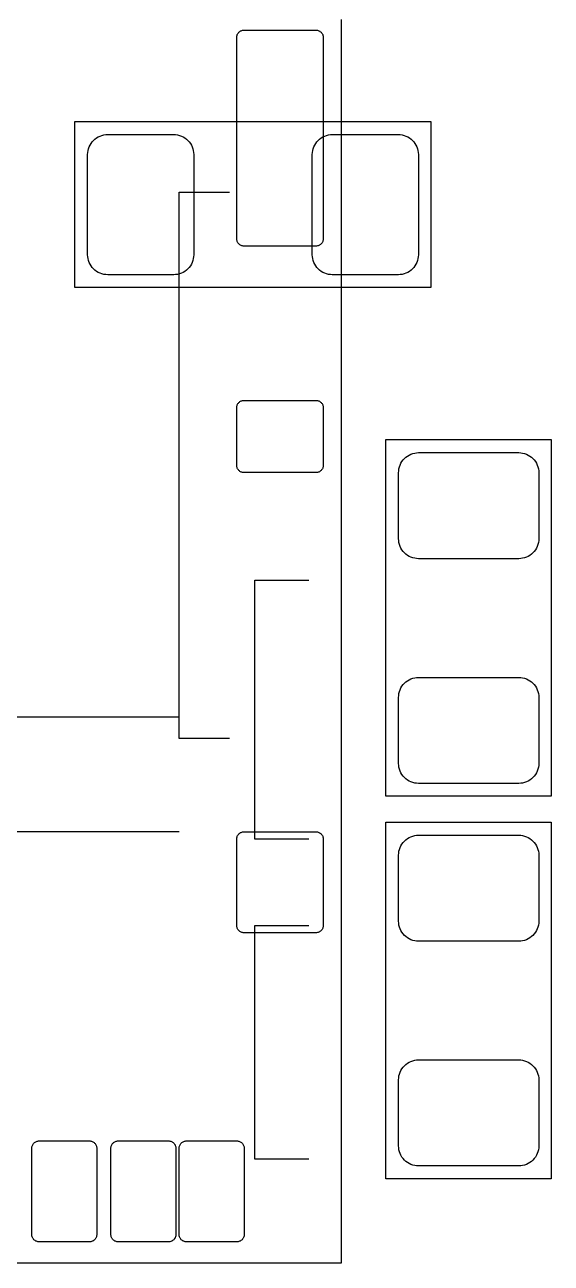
# Model space of a CAD drawing. Extents: x 0 to 143, y 0 to 190.
# Drawn here: x 120.85 to 128.17, y 162.4 to 179.62 of the extents above; entities that cross this region are included whole.
import ezdxf

# ---------------------------------------------------------------- set-up
doc = ezdxf.new("R2010")
doc.units = 0

msp = doc.modelspace()

# ---------------------------------------------------------------- linework, layer by layer
at = {"layer": 'Layer 1', "color": 7}
for points in [[(125.24994, 179.69698), (125.24994, 162.39704)], [(126.5047, 178.27204), (121.54408, 178.27204)], [(121.54408, 178.27204), (121.54408, 175.97334)], [(126.5047, 175.97334), (126.5047, 178.27204)], [(121.54408, 175.97334), (126.5047, 175.97334)], [(125.87478, 168.89182), (125.87478, 173.85244)], [(125.87478, 173.85244), (128.17348, 173.85244)], [(128.17348, 173.85244), (128.17348, 168.89182)], [(128.17348, 168.89182), (125.87478, 168.89182)], [(125.87478, 168.53114), (128.17348, 168.53114)], [(125.87478, 163.57306), (125.87478, 168.53114)], [(128.17348, 168.53114), (128.17348, 163.57306)], [(128.17348, 163.57306), (125.87478, 163.57306)], [(125.24994, 162.39704), (109.87278, 162.39704)]]:
    msp.add_lwpolyline(points, dxfattribs=at)
at = {"layer": 'Layer 1', "color": 16}
for points in [[(124.910088, 179.547501), (124.919994, 179.546028), (124.929646, 179.543615), (124.939044, 179.540237), (124.948188, 179.535944), (124.95657, 179.530813), (124.964698, 179.524844), (124.972064, 179.518113), (124.978922, 179.510696), (124.984764, 179.50267), (124.989844, 179.494085), (124.994162, 179.485042), (124.997718, 179.475619), (125.000004, 179.465891), (125.001528, 179.45601), (125.002036, 179.446003), (125.002036, 176.646008), (125.001528, 176.636001), (125.000004, 176.626095), (124.997718, 176.616392), (124.994162, 176.606968), (124.989844, 176.597926), (124.984764, 176.589341), (124.978922, 176.581289), (124.972064, 176.573872), (124.964698, 176.567141), (124.95657, 176.561198), (124.948188, 176.556041), (124.939044, 176.551774), (124.929646, 176.548396), (124.919994, 176.545958), (124.910088, 176.544484), (124.899928, 176.544002), (123.89993, 176.544002), (123.890024, 176.544484), (123.880118, 176.545958), (123.870466, 176.548396), (123.861068, 176.551774), (123.851924, 176.556041), (123.843288, 176.561198), (123.835414, 176.567141), (123.827794, 176.573872), (123.82119, 176.581289), (123.815094, 176.589341), (123.810014, 176.597926), (123.805696, 176.606968), (123.802394, 176.616392), (123.799854, 176.626095), (123.798584, 176.636001), (123.798076, 176.646008), (123.798076, 179.446003), (123.798584, 179.45601), (123.799854, 179.465891), (123.802394, 179.475619), (123.805696, 179.485042), (123.810014, 179.494085), (123.815094, 179.50267), (123.82119, 179.510696), (123.827794, 179.518113), (123.835414, 179.524844), (123.843288, 179.530813), (123.851924, 179.535944), (123.861068, 179.540237), (123.870466, 179.543615), (123.880118, 179.546028), (123.890024, 179.547501), (123.89993, 179.548009), (124.899928, 179.548009), (124.910088, 179.547501)], [(124.910088, 174.397499), (124.919994, 174.396051), (124.929646, 174.393612), (124.939044, 174.390234), (124.948188, 174.385967), (124.95657, 174.380811), (124.964698, 174.374842), (124.972064, 174.368136), (124.978922, 174.360719), (124.984764, 174.352668), (124.989844, 174.344082), (124.994162, 174.33504), (124.997718, 174.325617), (125.000004, 174.315888), (125.001528, 174.306008), (125.002036, 174.296), (125.002036, 173.496002), (125.001528, 173.485994), (125.000004, 173.476114), (124.997718, 173.466385), (124.994162, 173.456962), (124.989844, 173.44792), (124.984764, 173.439334), (124.978922, 173.431283), (124.972064, 173.423866), (124.964698, 173.41716), (124.95657, 173.411191), (124.948188, 173.406035), (124.939044, 173.401768), (124.929646, 173.39839), (124.919994, 173.395951), (124.910088, 173.394503), (124.899928, 173.393995), (123.89993, 173.393995), (123.890024, 173.394503), (123.880118, 173.395951), (123.870466, 173.39839), (123.861068, 173.401768), (123.851924, 173.406035), (123.843288, 173.411191), (123.835414, 173.41716), (123.827794, 173.423866), (123.82119, 173.431283), (123.815094, 173.439334), (123.810014, 173.44792), (123.805696, 173.456962), (123.802394, 173.466385), (123.799854, 173.476114), (123.798584, 173.485994), (123.798076, 173.496002), (123.798076, 174.296), (123.798584, 174.306008), (123.799854, 174.315888), (123.802394, 174.325617), (123.805696, 174.33504), (123.810014, 174.344082), (123.815094, 174.352668), (123.82119, 174.360719), (123.827794, 174.368136), (123.835414, 174.374842), (123.843288, 174.380811), (123.851924, 174.385967), (123.861068, 174.390234), (123.870466, 174.393612), (123.880118, 174.396051), (123.890024, 174.397499), (123.89993, 174.398007), (124.899928, 174.398007), (124.910088, 174.397499)], [(127.749046, 173.669662), (127.77597, 173.665648), (127.802386, 173.659019), (127.828294, 173.649824), (127.852932, 173.63814), (127.8763, 173.624094), (127.898144, 173.607838), (127.918464, 173.589499), (127.936752, 173.569255), (127.953008, 173.54731), (127.967232, 173.523891), (127.978916, 173.499202), (127.98806, 173.473497), (127.994664, 173.447005), (127.998728, 173.41998), (127.999998, 173.3927), (127.999998, 172.474287), (127.998728, 172.447033), (127.994664, 172.420007), (127.98806, 172.393515), (127.978916, 172.36781), (127.967232, 172.343121), (127.953008, 172.319677), (127.936752, 172.297757), (127.918464, 172.277513), (127.898144, 172.259174), (127.8763, 172.242893), (127.852932, 172.228872), (127.828294, 172.217188), (127.802386, 172.207993), (127.77597, 172.201338), (127.749046, 172.197351), (127.721614, 172.196004), (126.328424, 172.196004), (126.300992, 172.197351), (126.274068, 172.201338), (126.247398, 172.207993), (126.221744, 172.217188), (126.197106, 172.228872), (126.173738, 172.242893), (126.15164, 172.259174), (126.131574, 172.277513), (126.113286, 172.297757), (126.096776, 172.319677), (126.082806, 172.343121), (126.071122, 172.36781), (126.061978, 172.393515), (126.055374, 172.420007), (126.05131, 172.447033), (126.05004, 172.474287), (126.05004, 173.3927), (126.05131, 173.41998), (126.055374, 173.447005), (126.061978, 173.473497), (126.071122, 173.499202), (126.082806, 173.523891), (126.096776, 173.54731), (126.113286, 173.569255), (126.131574, 173.589499), (126.15164, 173.607838), (126.173738, 173.624094), (126.197106, 173.63814), (126.221744, 173.649824), (126.247398, 173.659019), (126.274068, 173.665648), (126.300992, 173.669662), (126.328424, 173.671008), (127.721614, 173.671008), (127.749046, 173.669662)], [(127.749046, 170.544649), (127.77597, 170.540661), (127.802386, 170.534006), (127.828294, 170.524811), (127.852932, 170.513127), (127.8763, 170.499107), (127.898144, 170.482825), (127.918464, 170.464486), (127.936752, 170.444243), (127.953008, 170.422322), (127.967232, 170.398904), (127.978916, 170.374189), (127.98806, 170.348485), (127.994664, 170.321992), (127.998728, 170.294992), (127.999998, 170.267713), (127.999998, 169.349299), (127.998728, 169.32202), (127.994664, 169.294994), (127.98806, 169.268502), (127.978916, 169.242797), (127.967232, 169.218108), (127.953008, 169.19469), (127.936752, 169.172744), (127.918464, 169.1525), (127.898144, 169.134161), (127.8763, 169.117905), (127.852932, 169.103859), (127.828294, 169.092175), (127.802386, 169.08298), (127.77597, 169.076351), (127.749046, 169.072338), (127.721614, 169.070992), (126.328424, 169.070992), (126.300992, 169.072338), (126.274068, 169.076351), (126.247398, 169.08298), (126.221744, 169.092175), (126.197106, 169.103859), (126.173738, 169.117905), (126.15164, 169.134161), (126.131574, 169.1525), (126.113286, 169.172744), (126.096776, 169.19469), (126.082806, 169.218108), (126.071122, 169.242797), (126.061978, 169.268502), (126.055374, 169.294994), (126.05131, 169.32202), (126.05004, 169.349299), (126.05004, 170.267713), (126.05131, 170.294992), (126.055374, 170.321992), (126.061978, 170.348485), (126.071122, 170.374189), (126.082806, 170.398904), (126.096776, 170.422322), (126.113286, 170.444243), (126.131574, 170.464486), (126.15164, 170.482825), (126.173738, 170.499107), (126.197106, 170.513127), (126.221744, 170.524811), (126.247398, 170.534006), (126.274068, 170.540661), (126.300992, 170.544649), (126.328424, 170.545995), (127.721614, 170.545995), (127.749046, 170.544649)], [(124.910088, 168.397511), (124.919994, 168.396037), (124.929646, 168.393599), (124.939044, 168.390246), (124.948188, 168.385954), (124.95657, 168.380797), (124.964698, 168.374854), (124.972064, 168.368123), (124.978922, 168.360706), (124.984764, 168.35268), (124.989844, 168.344094), (124.994162, 168.335027), (124.997718, 168.325603), (125.000004, 168.3159), (125.001528, 168.305994), (125.002036, 168.296012), (125.002036, 167.095989), (125.001528, 167.086007), (125.000004, 167.076101), (124.997718, 167.066398), (124.994162, 167.056975), (124.989844, 167.047907), (124.984764, 167.039322), (124.978922, 167.031295), (124.972064, 167.023879), (124.964698, 167.017148), (124.95657, 167.011179), (124.948188, 167.006048), (124.939044, 167.001755), (124.929646, 166.998402), (124.919994, 166.995964), (124.910088, 166.994491), (124.899928, 166.994008), (123.89993, 166.994008), (123.890024, 166.994491), (123.880118, 166.995964), (123.870466, 166.998402), (123.861068, 167.001755), (123.851924, 167.006048), (123.843288, 167.011179), (123.835414, 167.017148), (123.827794, 167.023879), (123.82119, 167.031295), (123.815094, 167.039322), (123.810014, 167.047907), (123.805696, 167.056975), (123.802394, 167.066398), (123.799854, 167.076101), (123.798584, 167.086007), (123.798076, 167.095989), (123.798076, 168.296012), (123.798584, 168.305994), (123.799854, 168.3159), (123.802394, 168.325603), (123.805696, 168.335027), (123.810014, 168.344094), (123.815094, 168.35268), (123.82119, 168.360706), (123.827794, 168.368123), (123.835414, 168.374854), (123.843288, 168.380797), (123.851924, 168.385954), (123.861068, 168.390246), (123.870466, 168.393599), (123.880118, 168.396037), (123.890024, 168.397511), (123.89993, 168.397993), (124.899928, 168.397993), (124.910088, 168.397511)], [(127.749046, 168.349657), (127.77597, 168.345644), (127.802386, 168.339014), (127.828294, 168.32982), (127.852932, 168.318136), (127.8763, 168.304089), (127.898144, 168.287833), (127.918464, 168.269495), (127.936752, 168.249251), (127.953008, 168.227305), (127.967232, 168.203886), (127.978916, 168.179198), (127.98806, 168.153493), (127.994664, 168.127001), (127.998728, 168.099975), (127.999998, 168.072695), (127.999998, 167.154308), (127.998728, 167.127028), (127.994664, 167.100002), (127.98806, 167.07351), (127.978916, 167.047805), (127.967232, 167.023117), (127.953008, 166.999672), (127.936752, 166.977752), (127.918464, 166.957508), (127.898144, 166.93917), (127.8763, 166.922914), (127.852932, 166.908867), (127.828294, 166.897183), (127.802386, 166.887989), (127.77597, 166.881359), (127.749046, 166.877346), (127.721614, 166.876), (126.328424, 166.876), (126.300992, 166.877346), (126.274068, 166.881359), (126.247398, 166.887989), (126.221744, 166.897183), (126.197106, 166.908867), (126.173738, 166.922914), (126.15164, 166.93917), (126.131574, 166.957508), (126.113286, 166.977752), (126.096776, 166.999672), (126.082806, 167.023117), (126.071122, 167.047805), (126.061978, 167.07351), (126.055374, 167.100002), (126.05131, 167.127028), (126.05004, 167.154308), (126.05004, 168.072695), (126.05131, 168.099975), (126.055374, 168.127001), (126.061978, 168.153493), (126.071122, 168.179198), (126.082806, 168.203886), (126.096776, 168.227305), (126.113286, 168.249251), (126.131574, 168.269495), (126.15164, 168.287833), (126.173738, 168.304089), (126.197106, 168.318136), (126.221744, 168.32982), (126.247398, 168.339014), (126.274068, 168.345644), (126.300992, 168.349657), (126.328424, 168.351003), (127.721614, 168.351003), (127.749046, 168.349657)], [(127.749046, 165.22467), (127.77597, 165.220656), (127.802386, 165.214027), (127.828294, 165.204807), (127.852932, 165.193148), (127.8763, 165.179102), (127.898144, 165.162821), (127.918464, 165.144482), (127.936752, 165.124263), (127.953008, 165.102318), (127.967232, 165.078899), (127.978916, 165.05421), (127.98806, 165.02848), (127.994664, 165.001988), (127.998728, 164.974988), (127.999998, 164.947708), (127.999998, 164.029244), (127.998728, 164.002066), (127.994664, 163.974888), (127.98806, 163.948472), (127.978916, 163.922818), (127.967232, 163.89818), (127.953008, 163.874558), (127.936752, 163.852714), (127.918464, 163.832394), (127.898144, 163.814106), (127.8763, 163.79785), (127.852932, 163.78388), (127.828294, 163.772196), (127.802386, 163.763052), (127.77597, 163.756448), (127.749046, 163.752384), (127.721614, 163.751114), (126.328424, 163.751114), (126.300992, 163.752384), (126.274068, 163.756448), (126.247398, 163.763052), (126.221744, 163.772196), (126.197106, 163.78388), (126.173738, 163.79785), (126.15164, 163.814106), (126.131574, 163.832394), (126.113286, 163.852714), (126.096776, 163.874558), (126.082806, 163.89818), (126.071122, 163.922818), (126.061978, 163.948472), (126.055374, 163.974888), (126.05131, 164.002066), (126.05004, 164.029244), (126.05004, 164.947708), (126.05131, 164.974988), (126.055374, 165.001988), (126.061978, 165.02848), (126.071122, 165.05421), (126.082806, 165.078899), (126.096776, 165.102318), (126.113286, 165.124263), (126.131574, 165.144482), (126.15164, 165.162821), (126.173738, 165.179102), (126.197106, 165.193148), (126.221744, 165.204807), (126.247398, 165.214027), (126.274068, 165.220656), (126.300992, 165.22467), (126.328424, 165.22599), (127.721614, 165.22599), (127.749046, 165.22467)], [(121.75998, 164.09757), (121.769886, 164.096046), (121.779538, 164.093506), (121.788936, 164.090204), (121.79808, 164.085886), (121.806716, 164.080806), (121.81459, 164.074964), (121.82221, 164.068106), (121.828814, 164.06074), (121.83491, 164.052612), (121.83999, 164.043976), (121.844308, 164.035086), (121.84761, 164.025688), (121.85015, 164.015782), (121.85142, 164.005876), (121.851928, 163.99597), (121.851928, 162.796074), (121.85142, 162.785914), (121.85015, 162.776008), (121.84761, 162.766356), (121.844308, 162.756958), (121.83999, 162.747814), (121.83491, 162.739432), (121.828814, 162.731304), (121.82221, 162.723938), (121.81459, 162.71708), (121.806716, 162.711238), (121.79808, 162.706158), (121.788936, 162.70184), (121.779538, 162.698284), (121.769886, 162.695998), (121.75998, 162.694474), (121.750074, 162.693966), (121.05005, 162.693966), (121.03989, 162.694474), (121.029984, 162.695998), (121.020332, 162.698284), (121.010934, 162.70184), (121.002044, 162.706158), (120.993408, 162.711238), (120.98528, 162.71708), (120.977914, 162.723938), (120.971056, 162.731304), (120.965214, 162.739432), (120.960134, 162.747814), (120.955816, 162.756958), (120.952514, 162.766356), (120.949974, 162.776008), (120.94845, 162.785914), (120.947942, 162.796074), (120.947942, 163.99597), (120.94845, 164.005876), (120.949974, 164.015782), (120.952514, 164.025688), (120.955816, 164.035086), (120.960134, 164.043976), (120.965214, 164.052612), (120.971056, 164.06074), (120.977914, 164.068106), (120.98528, 164.074964), (120.993408, 164.080806), (121.002044, 164.085886), (121.010934, 164.090204), (121.020332, 164.093506), (121.029984, 164.096046), (121.03989, 164.09757), (121.05005, 164.098078), (121.750074, 164.098078), (121.75998, 164.09757)], [(122.860054, 164.09757), (122.86996, 164.096046), (122.879612, 164.093506), (122.88901, 164.090204), (122.898154, 164.085886), (122.90679, 164.080806), (122.914664, 164.074964), (122.92203, 164.068106), (122.928888, 164.06074), (122.93473, 164.052612), (122.940064, 164.043976), (122.944128, 164.035086), (122.947684, 164.025688), (122.94997, 164.015782), (122.951494, 164.005876), (122.952002, 163.99597), (122.952002, 162.796074), (122.951494, 162.785914), (122.94997, 162.776008), (122.947684, 162.766356), (122.944128, 162.756958), (122.940064, 162.747814), (122.93473, 162.739432), (122.928888, 162.731304), (122.92203, 162.723938), (122.914664, 162.71708), (122.90679, 162.711238), (122.898154, 162.706158), (122.88901, 162.70184), (122.879612, 162.698284), (122.86996, 162.695998), (122.860054, 162.694474), (122.849894, 162.693966), (122.150124, 162.693966), (122.139964, 162.694474), (122.130058, 162.695998), (122.120406, 162.698284), (122.111008, 162.70184), (122.101864, 162.706158), (122.093228, 162.711238), (122.085354, 162.71708), (122.077988, 162.723938), (122.07113, 162.731304), (122.065288, 162.739432), (122.059954, 162.747814), (122.05589, 162.756958), (122.052334, 162.766356), (122.050048, 162.776008), (122.048524, 162.785914), (122.048016, 162.796074), (122.048016, 163.99597), (122.048524, 164.005876), (122.050048, 164.015782), (122.052334, 164.025688), (122.05589, 164.035086), (122.059954, 164.043976), (122.065288, 164.052612), (122.07113, 164.06074), (122.077988, 164.068106), (122.085354, 164.074964), (122.093228, 164.080806), (122.101864, 164.085886), (122.111008, 164.090204), (122.120406, 164.093506), (122.130058, 164.096046), (122.139964, 164.09757), (122.150124, 164.098078), (122.849894, 164.098078), (122.860054, 164.09757)], [(123.810014, 164.09757), (123.81992, 164.096046), (123.829572, 164.093506), (123.83897, 164.090204), (123.848114, 164.085886), (123.85675, 164.080806), (123.864624, 164.074964), (123.872244, 164.068106), (123.878848, 164.06074), (123.88469, 164.052612), (123.890024, 164.043976), (123.894342, 164.035086), (123.897644, 164.025688), (123.89993, 164.015782), (123.901454, 164.005876), (123.901962, 163.99597), (123.901962, 162.796074), (123.901454, 162.785914), (123.89993, 162.776008), (123.897644, 162.766356), (123.894342, 162.756958), (123.890024, 162.747814), (123.88469, 162.739432), (123.878848, 162.731304), (123.872244, 162.723938), (123.864624, 162.71708), (123.85675, 162.711238), (123.848114, 162.706158), (123.83897, 162.70184), (123.829572, 162.698284), (123.81992, 162.695998), (123.810014, 162.694474), (123.800108, 162.693966), (123.100084, 162.693966), (123.089924, 162.694474), (123.080018, 162.695998), (123.070366, 162.698284), (123.060968, 162.70184), (123.051824, 162.706158), (123.043442, 162.711238), (123.035314, 162.71708), (123.027948, 162.723938), (123.02109, 162.731304), (123.015248, 162.739432), (123.010168, 162.747814), (123.00585, 162.756958), (123.002294, 162.766356), (123.000008, 162.776008), (122.998484, 162.785914), (122.997976, 162.796074), (122.997976, 163.99597), (122.998484, 164.005876), (123.000008, 164.015782), (123.002294, 164.025688), (123.00585, 164.035086), (123.010168, 164.043976), (123.015248, 164.052612), (123.02109, 164.06074), (123.027948, 164.068106), (123.035314, 164.074964), (123.043442, 164.080806), (123.051824, 164.085886), (123.060968, 164.090204), (123.070366, 164.093506), (123.080018, 164.096046), (123.089924, 164.09757), (123.100084, 164.098078), (123.800108, 164.098078), (123.810014, 164.09757)]]:
    msp.add_lwpolyline(points, close=True, dxfattribs=at)
at = {"layer": 'Layer 1', "color": 96}
for points in [[(122.948954, 178.094672), (122.975878, 178.090659), (123.002548, 178.084029), (123.028202, 178.074809), (123.05284, 178.06315), (123.076208, 178.049104), (123.098306, 178.032823), (123.118372, 178.014484), (123.136914, 177.99424), (123.15317, 177.97232), (123.16714, 177.948901), (123.178824, 177.924212), (123.187968, 177.898482), (123.194572, 177.87199), (123.198636, 177.84499), (123.199906, 177.81771), (123.199906, 176.424292), (123.198636, 176.397012), (123.194572, 176.370012), (123.187968, 176.34352), (123.178824, 176.317789), (123.16714, 176.293101), (123.15317, 176.269682), (123.136914, 176.247736), (123.118372, 176.227518), (123.098306, 176.209179), (123.076208, 176.192898), (123.05284, 176.178851), (123.028202, 176.167193), (123.002548, 176.157973), (122.975878, 176.151343), (122.948954, 176.14733), (122.921776, 176.146009), (122.003312, 176.146009), (121.976134, 176.14733), (121.948956, 176.151343), (121.92254, 176.157973), (121.896886, 176.167193), (121.871994, 176.178851), (121.848626, 176.192898), (121.826782, 176.209179), (121.806462, 176.227518), (121.788174, 176.247736), (121.771918, 176.269682), (121.757948, 176.293101), (121.746264, 176.317789), (121.736866, 176.34352), (121.730262, 176.370012), (121.726452, 176.397012), (121.724928, 176.424292), (121.724928, 177.81771), (121.726452, 177.84499), (121.730262, 177.87199), (121.736866, 177.898482), (121.746264, 177.924212), (121.757948, 177.948901), (121.771918, 177.97232), (121.788174, 177.99424), (121.806462, 178.014484), (121.826782, 178.032823), (121.848626, 178.049104), (121.871994, 178.06315), (121.896886, 178.074809), (121.92254, 178.084029), (121.948956, 178.090659), (121.976134, 178.094672), (122.003312, 178.095993), (122.921776, 178.095993), (122.948954, 178.094672)], [(126.073916, 178.094672), (126.101094, 178.090659), (126.12751, 178.084029), (126.153164, 178.074809), (126.177802, 178.06315), (126.201424, 178.049104), (126.223268, 178.032823), (126.243588, 178.014484), (126.261876, 177.99424), (126.278132, 177.97232), (126.292102, 177.948901), (126.303786, 177.924212), (126.31293, 177.898482), (126.319534, 177.87199), (126.323598, 177.84499), (126.325122, 177.81771), (126.325122, 176.424292), (126.323598, 176.397012), (126.319534, 176.370012), (126.31293, 176.34352), (126.303786, 176.317789), (126.292102, 176.293101), (126.278132, 176.269682), (126.261876, 176.247736), (126.243588, 176.227518), (126.223268, 176.209179), (126.201424, 176.192898), (126.177802, 176.178851), (126.153164, 176.167193), (126.12751, 176.157973), (126.101094, 176.151343), (126.073916, 176.14733), (126.046738, 176.146009), (125.128274, 176.146009), (125.101096, 176.14733), (125.073918, 176.151343), (125.047502, 176.157973), (125.021848, 176.167193), (124.99721, 176.178851), (124.973588, 176.192898), (124.951744, 176.209179), (124.931424, 176.227518), (124.913136, 176.247736), (124.89688, 176.269682), (124.88291, 176.293101), (124.871226, 176.317789), (124.862082, 176.34352), (124.855224, 176.370012), (124.851414, 176.397012), (124.84989, 176.424292), (124.84989, 177.81771), (124.851414, 177.84499), (124.855224, 177.87199), (124.862082, 177.898482), (124.871226, 177.924212), (124.88291, 177.948901), (124.89688, 177.97232), (124.913136, 177.99424), (124.931424, 178.014484), (124.951744, 178.032823), (124.973588, 178.049104), (124.99721, 178.06315), (125.021848, 178.074809), (125.047502, 178.084029), (125.073918, 178.090659), (125.101096, 178.094672), (125.128274, 178.095993), (126.046738, 178.095993), (126.073916, 178.094672)]]:
    msp.add_lwpolyline(points, close=True, dxfattribs=at)
at = {"layer": 'Layer 1', "color": 9}
for points in [[(123.700032, 169.696009), (123.000008, 169.696009), (123.000008, 177.295994), (123.700032, 177.295994)], [(124.800106, 168.296012), (124.050044, 168.296012), (124.050044, 171.896005), (124.800106, 171.896005)], [(123.000008, 168.396012), (114.3, 168.396012), (114.3, 169.996009), (123.000008, 169.996009)], [(124.800106, 163.84611), (124.050044, 163.84611), (124.050044, 167.095989), (124.800106, 167.095989)]]:
    msp.add_lwpolyline(points, dxfattribs=at)

doc.saveas('drawing.dxf')
